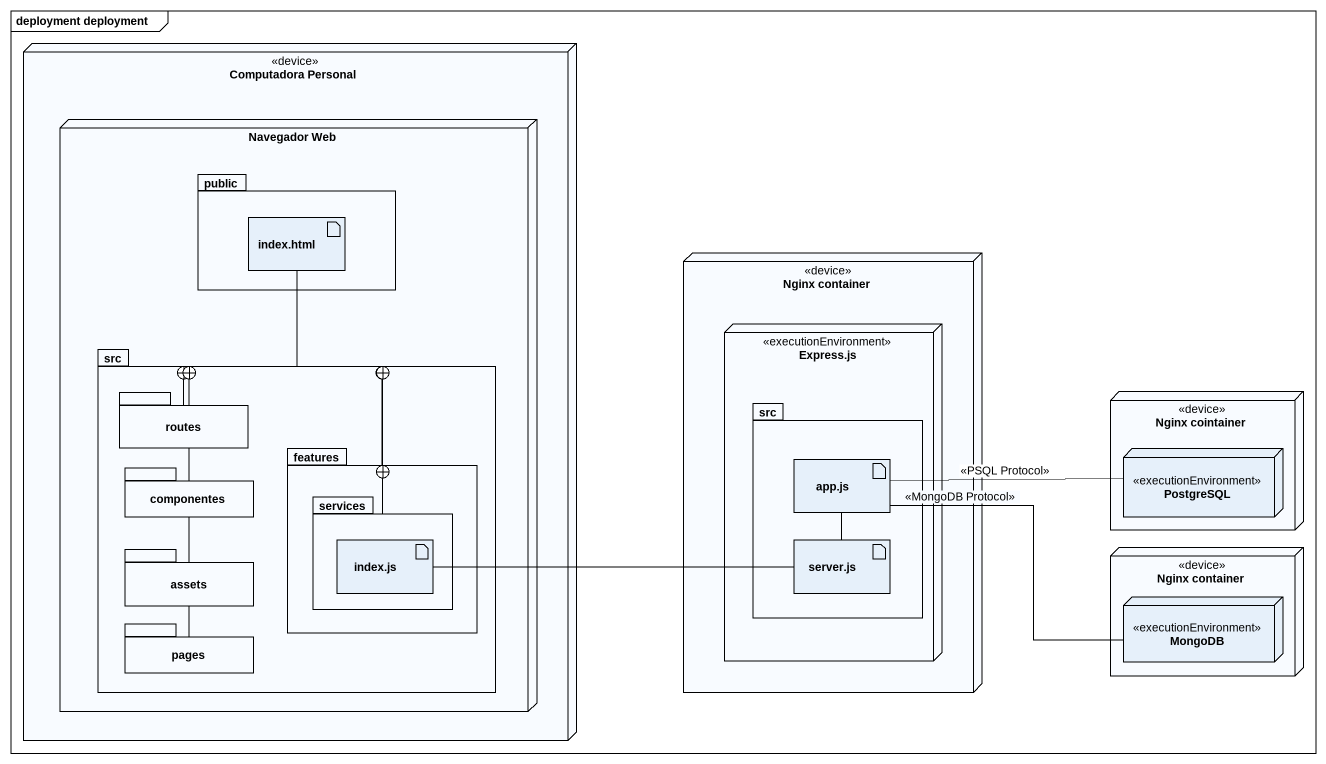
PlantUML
@startuml
mainframe deployment deployment
node "Computadora Personal" as Computadora_Personal <<device>> {
  node "Navegador Web" as Navegador_Web {
    package public {
      artifact "index.html" as index_html
    }
    package src {
      package routes {
      }
      package features {
        package services {
          artifact "index.js" as index_js
        }
      }
      package componentes {
      }
      package assets {
      }
      package pages {
      }
    }
  }
}
node "Nginx container" as Nginx_container <<device>> {
  node "Express.js" as Express_js <<executionEnvironment>> {
    package "src" as src_2 {
      artifact "app.js" as app_js
      artifact "server.js" as server_js
    }
  }
}
node "Nginx cointainer" as Nginx_cointainer <<device>> {
  node PostgreSQL <<executionEnvironment>>
}
node "Nginx container" as Nginx_container_2 <<device>> {
  node MongoDB <<executionEnvironment>>
}
index_html -- src
routes --+ src
features -left-+ src
app_js -right- PostgreSQL : <<PSQL Protocol>>
app_js -right- MongoDB : <<MongoDB Protocol>>
componentes -right-+ src
services -left-+ src
services -up-+ features
assets -right-+ src
index_js -right- server_js
server_js -up- app_js
pages -up-+ src
@enduml
